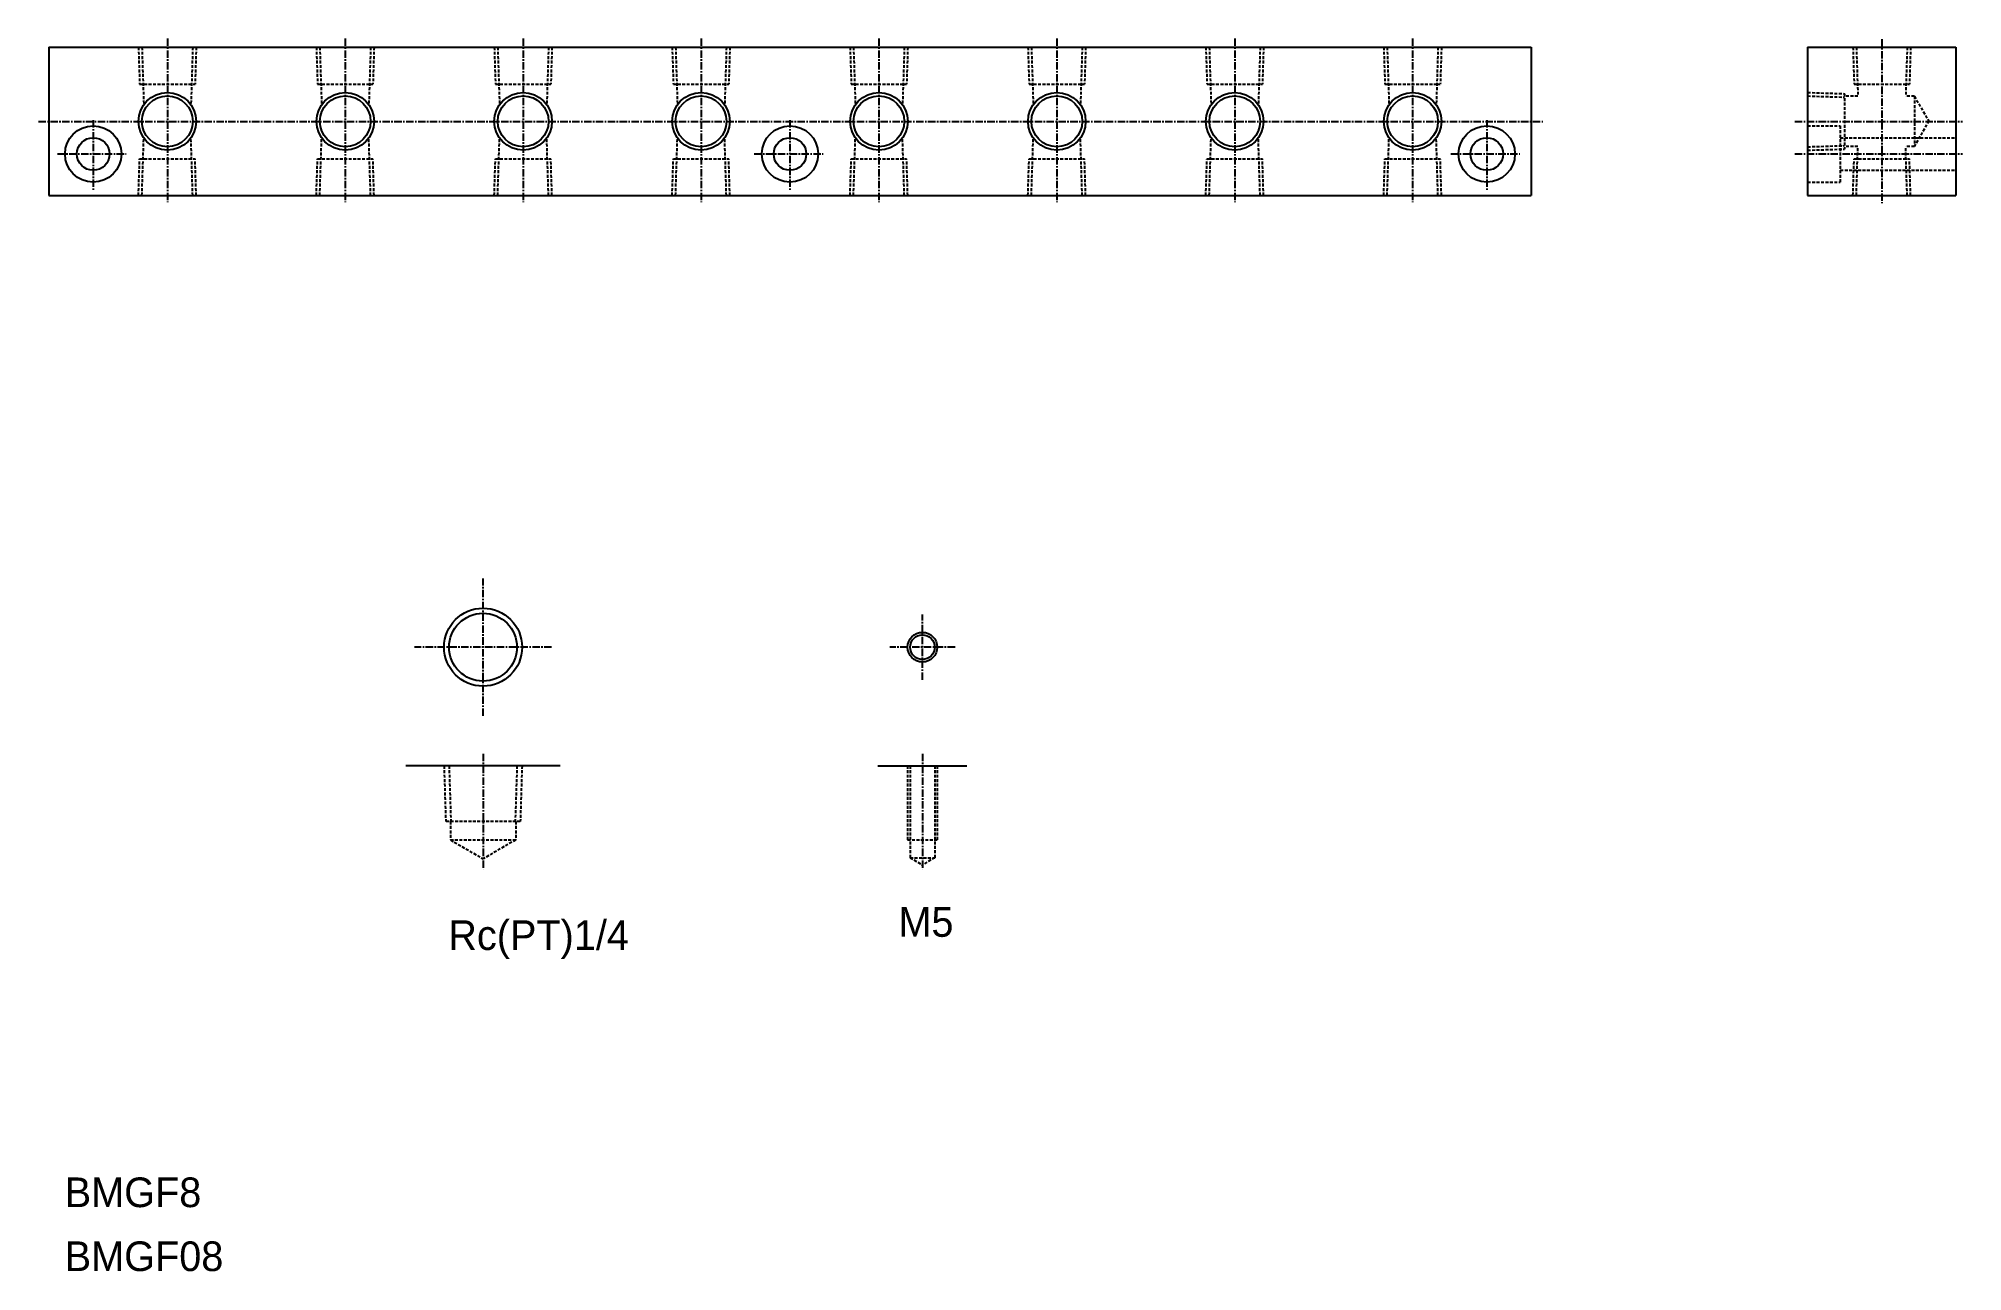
# Model space of a CAD drawing. Extents: x 3462 to 3786, y 10166 to 10374.
import ezdxf
from ezdxf.enums import TextEntityAlignment as Align

# ---------------------------------------------------------------- set-up
doc = ezdxf.new("R2010")
doc.units = 0
doc.linetypes.add('CENTER', pattern=[2, 1.25, -0.25, 0.25, -0.25])
doc.linetypes.add('DASHED', pattern=[0.75, 0.5, -0.25])
doc.layers.get('0').update_dxf_attribs({"linetype": 'CONTINUOUS'})
doc.layers.add('CENTER', color=1, linetype='CENTER')

msp = doc.modelspace()

# ---------------------------------------------------------------- linework, layer by layer
at = {"color": 7, "linetype": 'CONTINUOUS'}
for p, q in [((3463.45, 10372.61), (3713.45, 10372.61)), ((3463.45, 10372.61), (3463.45, 10347.61)), ((3713.45, 10372.61), (3713.45, 10347.61)), ((3760.07, 10372.61), (3760.07, 10347.61)), ((3760.07, 10372.61), (3785.07, 10372.61)), ((3785.07, 10372.61), (3785.07, 10347.61)), ((3463.45, 10347.61), (3713.45, 10347.61)), ((3760.07, 10347.61), (3785.07, 10347.61)), ((3549.69, 10251.46), (3523.69, 10251.46)), ((3603.28, 10251.46), (3618.28, 10251.46))]:
    msp.add_line(p, q, dxfattribs=at)
at = {"color": 3, "linetype": 'DASHED'}
for p, q in [((3478.58, 10372.61), (3478.78, 10366.41)), ((3479.16, 10372.61), (3479.47, 10362.91)), ((3487.73, 10372.61), (3487.43, 10362.91)), ((3488.31, 10372.61), (3488.12, 10366.41)), ((3508.58, 10372.61), (3508.78, 10366.41)), ((3509.16, 10372.61), (3509.47, 10362.91)), ((3517.73, 10372.61), (3517.43, 10362.91)), ((3518.31, 10372.61), (3518.12, 10366.41)), ((3538.58, 10372.61), (3538.78, 10366.41)), ((3539.16, 10372.61), (3539.47, 10362.91)), ((3547.73, 10372.61), (3547.43, 10362.91)), ((3548.31, 10372.61), (3548.12, 10366.41)), ((3568.58, 10372.61), (3568.78, 10366.41)), ((3569.16, 10372.61), (3569.47, 10362.91)), ((3577.73, 10372.61), (3577.43, 10362.91)), ((3578.31, 10372.61), (3578.12, 10366.41)), ((3598.58, 10372.61), (3598.78, 10366.41)), ((3599.16, 10372.61), (3599.47, 10362.91)), ((3607.73, 10372.61), (3607.43, 10362.91)), ((3608.31, 10372.61), (3608.12, 10366.41)), ((3628.58, 10372.61), (3628.78, 10366.41)), ((3629.16, 10372.61), (3629.47, 10362.91)), ((3637.73, 10372.61), (3637.43, 10362.91)), ((3638.31, 10372.61), (3638.12, 10366.41)), ((3658.58, 10372.61), (3658.78, 10366.41)), ((3659.16, 10372.61), (3659.47, 10362.91)), ((3667.73, 10372.61), (3667.43, 10362.91)), ((3668.31, 10372.61), (3668.12, 10366.41)), ((3688.58, 10372.61), (3688.78, 10366.41)), ((3689.16, 10372.61), (3689.47, 10362.91)), ((3697.73, 10372.61), (3697.43, 10362.91)), ((3698.31, 10372.61), (3698.12, 10366.41)), ((3767.7, 10372.61), (3767.9, 10366.41)), ((3768.28, 10372.61), (3768.54, 10364.36)), ((3776.85, 10372.61), (3776.59, 10364.36)), ((3777.43, 10372.61), (3777.24, 10366.41)), ((3478.78, 10366.41), (3488.12, 10366.41)), ((3508.78, 10366.41), (3518.12, 10366.41)), ((3538.78, 10366.41), (3548.12, 10366.41)), ((3568.78, 10366.41), (3578.12, 10366.41)), ((3598.78, 10366.41), (3608.12, 10366.41)), ((3628.78, 10366.41), (3638.12, 10366.41)), ((3658.78, 10366.41), (3668.12, 10366.41)), ((3688.78, 10366.41), (3698.12, 10366.41)), ((3760.07, 10364.98), (3766.27, 10364.78)), ((3760.07, 10364.39), (3766.27, 10364.2)), ((3766.27, 10364.78), (3766.27, 10355.44)), ((3768.54, 10364.36), (3766.27, 10364.36)), ((3767.9, 10366.41), (3777.24, 10366.41)), ((3778.07, 10364.36), (3776.59, 10364.36)), ((3778.07, 10364.36), (3780.52, 10360.11)), ((3778.07, 10364.36), (3778.07, 10355.86)), ((3479.16, 10347.61), (3479.47, 10357.31)), ((3487.73, 10347.61), (3487.43, 10357.31)), ((3509.16, 10347.61), (3509.47, 10357.31)), ((3517.73, 10347.61), (3517.43, 10357.31)), ((3539.16, 10347.61), (3539.47, 10357.31)), ((3547.73, 10347.61), (3547.43, 10357.31)), ((3569.16, 10347.61), (3569.47, 10357.31)), ((3577.73, 10347.61), (3577.43, 10357.31)), ((3599.16, 10347.61), (3599.47, 10357.31)), ((3607.73, 10347.61), (3607.43, 10357.31)), ((3629.16, 10347.61), (3629.47, 10357.31)), ((3637.73, 10347.61), (3637.43, 10357.31)), ((3659.16, 10347.61), (3659.47, 10357.31)), ((3667.73, 10347.61), (3667.43, 10357.31)), ((3689.16, 10347.61), (3689.47, 10357.31)), ((3697.73, 10347.61), (3697.43, 10357.31)), ((3760.07, 10359.36), (3765.57, 10359.36)), ((3765.57, 10359.36), (3765.57, 10349.86)), ((3765.57, 10357.36), (3785.07, 10357.36)), ((3778.07, 10355.86), (3780.52, 10360.11)), ((3478.58, 10347.61), (3478.78, 10353.81)), ((3478.78, 10353.81), (3488.12, 10353.81)), ((3488.31, 10347.61), (3488.12, 10353.81)), ((3508.58, 10347.61), (3508.78, 10353.81)), ((3508.78, 10353.81), (3518.12, 10353.81)), ((3518.31, 10347.61), (3518.12, 10353.81)), ((3538.58, 10347.61), (3538.78, 10353.81)), ((3538.78, 10353.81), (3548.12, 10353.81)), ((3548.31, 10347.61), (3548.12, 10353.81)), ((3568.58, 10347.61), (3568.78, 10353.81)), ((3568.78, 10353.81), (3578.12, 10353.81)), ((3578.31, 10347.61), (3578.12, 10353.81)), ((3598.58, 10347.61), (3598.78, 10353.81)), ((3598.78, 10353.81), (3608.12, 10353.81)), ((3608.31, 10347.61), (3608.12, 10353.81)), ((3628.58, 10347.61), (3628.78, 10353.81)), ((3628.78, 10353.81), (3638.12, 10353.81)), ((3638.31, 10347.61), (3638.12, 10353.81)), ((3658.58, 10347.61), (3658.78, 10353.81)), ((3658.78, 10353.81), (3668.12, 10353.81)), ((3668.31, 10347.61), (3668.12, 10353.81)), ((3688.58, 10347.61), (3688.78, 10353.81)), ((3688.78, 10353.81), (3698.12, 10353.81)), ((3698.31, 10347.61), (3698.12, 10353.81)), ((3760.07, 10355.83), (3766.27, 10356.02)), ((3760.07, 10355.83), (3766.27, 10356.02)), ((3760.07, 10355.25), (3766.27, 10355.44)), ((3760.07, 10355.25), (3766.27, 10355.44)), ((3768.54, 10355.86), (3766.27, 10355.86)), ((3767.7, 10347.61), (3767.9, 10353.81)), ((3767.9, 10353.81), (3777.24, 10353.81)), ((3768.28, 10347.61), (3768.54, 10355.86)), ((3776.85, 10347.61), (3776.59, 10355.86)), ((3778.07, 10355.86), (3776.59, 10355.86)), ((3777.43, 10347.61), (3777.24, 10353.81)), ((3765.57, 10351.86), (3785.07, 10351.86)), ((3760.07, 10349.86), (3765.57, 10349.86)), ((3530.11, 10251.46), (3530.4, 10242.06)), ((3530.96, 10251.46), (3531.26, 10242.06)), ((3542.41, 10251.46), (3542.11, 10242.06)), ((3543.26, 10251.46), (3542.97, 10242.06)), ((3608.28, 10251.46), (3608.28, 10238.96)), ((3608.71, 10251.46), (3608.71, 10235.96)), ((3612.85, 10251.46), (3612.85, 10235.96)), ((3613.28, 10251.46), (3613.28, 10238.96)), ((3542.97, 10242.06), (3530.4, 10242.06)), ((3531.19, 10242.06), (3531.19, 10238.96)), ((3542.19, 10242.06), (3542.19, 10238.96)), ((3531.19, 10238.96), (3542.19, 10238.96)), ((3531.19, 10238.96), (3536.69, 10235.78)), ((3542.19, 10238.96), (3536.69, 10235.78)), ((3608.28, 10238.96), (3613.28, 10238.96)), ((3608.71, 10235.96), (3612.85, 10235.96)), ((3608.71, 10235.96), (3610.78, 10234.76)), ((3612.85, 10235.96), (3610.78, 10234.76))]:
    msp.add_line(p, q, dxfattribs=at)
for p, q in [((3760.07, 10366.36), (3760.07, 10366.36)), ((3760.07, 10360.11), (3760.07, 10360.11))]:
    msp.add_line(p, q)
at = {"color": 3, "linetype": 'CONTINUOUS'}
for centre, radius in [((3483.45, 10360.11), 4.86), ((3513.45, 10360.11), 4.86), ((3543.45, 10360.11), 4.86), ((3573.45, 10360.11), 4.86), ((3603.45, 10360.11), 4.86), ((3633.45, 10360.11), 4.86), ((3663.45, 10360.11), 4.86), ((3693.45, 10360.11), 4.86), ((3536.69, 10271.46), 6.58), ((3610.78, 10271.46), 2.5)]:
    msp.add_circle(centre, radius, dxfattribs=at)
at = {"color": 7, "linetype": 'CONTINUOUS'}
for centre, radius in [((3483.45, 10360.11), 4.28), ((3513.45, 10360.11), 4.28), ((3543.45, 10360.11), 4.28), ((3573.45, 10360.11), 4.28), ((3603.45, 10360.11), 4.28), ((3633.45, 10360.11), 4.28), ((3663.45, 10360.11), 4.28), ((3693.45, 10360.11), 4.28), ((3470.95, 10354.61), 4.75), ((3470.95, 10354.61), 2.75), ((3588.45, 10354.61), 4.75), ((3588.45, 10354.61), 2.75), ((3705.95, 10354.61), 4.75), ((3705.95, 10354.61), 2.75), ((3536.69, 10271.46), 5.72), ((3610.78, 10271.46), 2.07)]:
    msp.add_circle(centre, radius, dxfattribs=at)
at = {"layer": 'CENTER', "color": 1, "linetype": 'CENTER'}
for p, q in [((3483.45, 10374.08), (3483.45, 10346.51)), ((3513.45, 10374.08), (3513.45, 10346.51)), ((3543.45, 10374.08), (3543.45, 10346.51)), ((3573.45, 10374.08), (3573.45, 10346.51)), ((3603.45, 10374.08), (3603.45, 10346.51)), ((3633.45, 10374.08), (3633.45, 10346.51)), ((3663.45, 10374.08), (3663.45, 10346.51)), ((3693.45, 10374.08), (3693.45, 10346.51)), ((3772.57, 10373.97), (3772.57, 10346.34)), ((3470.95, 10360.31), (3470.95, 10348.38)), ((3588.45, 10360.31), (3588.45, 10348.38)), ((3705.95, 10360.31), (3705.95, 10348.38)), ((3461.72, 10360.11), (3715.42, 10360.11)), ((3757.92, 10360.11), (3786.18, 10360.11)), ((3464.9, 10354.61), (3476.52, 10354.61)), ((3582.4, 10354.61), (3594.02, 10354.61)), ((3699.9, 10354.61), (3711.52, 10354.61)), ((3757.92, 10354.61), (3786.18, 10354.61)), ((3536.69, 10259.88), (3536.69, 10283.04)), ((3610.78, 10265.96), (3610.78, 10276.96)), ((3548.26, 10271.46), (3525.11, 10271.46)), ((3616.28, 10271.46), (3605.28, 10271.46)), ((3536.69, 10253.49), (3536.69, 10233.96)), ((3610.78, 10253.49), (3610.78, 10233.96))]:
    msp.add_line(p, q, dxfattribs=at)

# ---------------------------------------------------------------- texts
at = {"color": 7, "linetype": 'CONTINUOUS'}
for s, p in [('M5', (3616.02, 10225.13)), ('Rc(PT)1/4', (3561.29, 10222.91))]:
    msp.add_text(s, height=5, dxfattribs=at).set_placement(p, align=Align.MIDDLE_RIGHT)
for s, p in [('BMGF8', (3466.14, 10177.05)), ('BMGF08', (3466.14, 10166.27))]:
    msp.add_text(s, height=5, dxfattribs=at).set_placement(p)

doc.saveas('drawing.dxf')
